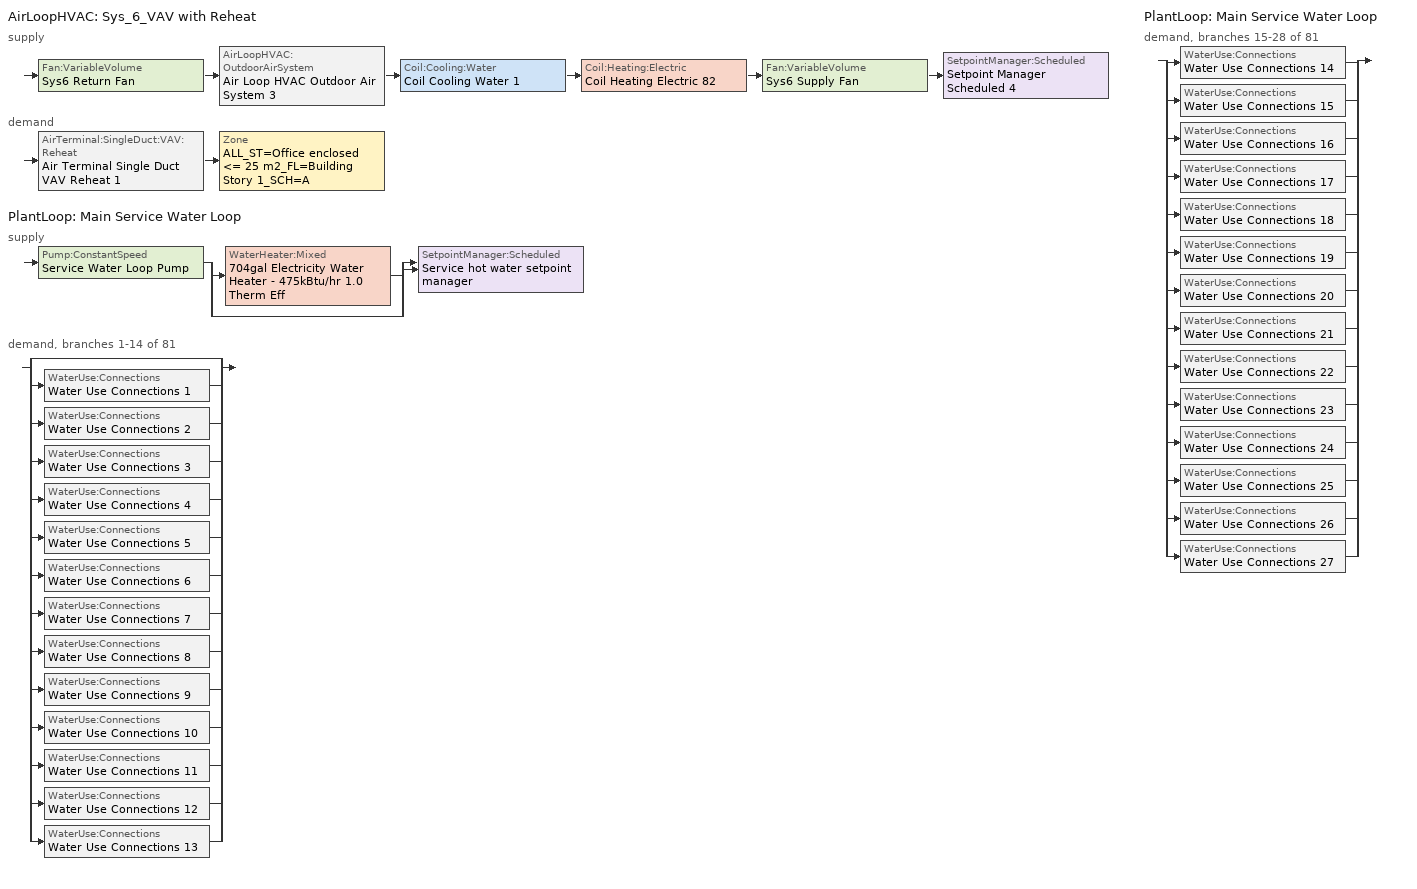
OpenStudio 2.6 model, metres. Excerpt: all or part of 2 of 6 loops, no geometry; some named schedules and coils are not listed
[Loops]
AirLoopHVAC 'Sys_6_VAV with Reheat'
 supply: Fan:VariableVolume 'Sys6 Return Fan' > AirLoopHVAC:OutdoorAirSystem 'Air Loop HVAC Outdoor Air System 3' > Coil:Cooling:Water 'Coil Cooling Water 1' > Coil:Heating:Electric 'Coil Heating Electric 82' > Fan:VariableVolume 'Sys6 Supply Fan' > SetpointManager:Scheduled 'Setpoint Manager Scheduled 4'
 demand: AirTerminal:SingleDuct:VAV:Reheat 'Air Terminal Single Duct VAV Reheat 1' > Zone 'ALL_ST=Office enclosed <= 25 m2_FL=Building Story 1_SCH=A'
PlantLoop 'Main Service Water Loop'
 supply: Pump:ConstantSpeed 'Service Water Loop Pump' > split
  | WaterHeater:Mixed '704gal Electricity Water Heater - 475kBtu/hr 1.0 Therm Eff'
  | bypass
  join > SetpointManager:Scheduled 'Service hot water setpoint manager'
 demand, branches 1-14 of 81: split
  | bypass
  | WaterUse:Connections 'Water Use Connections 1'
  | WaterUse:Connections 'Water Use Connections 2'
  | WaterUse:Connections 'Water Use Connections 3'
  | WaterUse:Connections 'Water Use Connections 4'
  | WaterUse:Connections 'Water Use Connections 5'
  | WaterUse:Connections 'Water Use Connections 6'
  | WaterUse:Connections 'Water Use Connections 7'
  | WaterUse:Connections 'Water Use Connections 8'
  | WaterUse:Connections 'Water Use Connections 9'
  | WaterUse:Connections 'Water Use Connections 10'
  | WaterUse:Connections 'Water Use Connections 11'
  | WaterUse:Connections 'Water Use Connections 12'
  | WaterUse:Connections 'Water Use Connections 13'
PlantLoop 'Main Service Water Loop'
 demand, branches 15-28 of 81: split
  | WaterUse:Connections 'Water Use Connections 14'
  | WaterUse:Connections 'Water Use Connections 15'
  | WaterUse:Connections 'Water Use Connections 16'
  | WaterUse:Connections 'Water Use Connections 17'
  | WaterUse:Connections 'Water Use Connections 18'
  | WaterUse:Connections 'Water Use Connections 19'
  | WaterUse:Connections 'Water Use Connections 20'
  | WaterUse:Connections 'Water Use Connections 21'
  | WaterUse:Connections 'Water Use Connections 22'
  | WaterUse:Connections 'Water Use Connections 23'
  | WaterUse:Connections 'Water Use Connections 24'
  | WaterUse:Connections 'Water Use Connections 25'
  | WaterUse:Connections 'Water Use Connections 26'
  | WaterUse:Connections 'Water Use Connections 27'
[Sizing:Zone]
ALL_ST=Office enclosed <= 25 m2_FL=Building Story 1_SCH=A: Zone Cooling Design Supply Air Temperature Input Method=SupplyAirTemperature; Zone Cooling Design Supply Air Temperature {C}=13; Zone Cooling Design Supply Air Temperature Difference {deltaC}=11.11; Zone Heating Design Supply Air Temperature Input Method=SupplyAirTemperature; Zone Heating Design Supply Air Temperature {C}=43; Zone Heating Design Supply Air Temperature Difference {deltaC}=11.11; Zone Cooling Design Supply Air Humidity Ratio {kg-H2O/kg-air}=0.0085; Zone Heating Design Supply Air Humidity Ratio {kg-H2O/kg-air}=0.008; Zone Heating Sizing Factor=1.3; Zone Cooling Sizing Factor=1.1; Cooling Design Air Flow Method=DesignDay; Heating Design Air Flow Method=DesignDay; Account for Dedicated Outdoor Air System=No; Dedicated Outdoor Air System Control Strategy=NeutralSupplyAir; Dedicated Outdoor Air Low Setpoint Temperature for Design {C}=autosize; Dedicated Outdoor Air High Setpoint Temperature for Design {C}=autosize
[Zone equipment]
ALL_ST=Office enclosed <= 25 m2_FL=Building Story 1_SCH=A: Air Terminal Single Duct VAV Reheat 1, Zone HVAC Baseboard Convective Electric 90
[AirLoopHVAC]
Sys_6_VAV with Reheat: Availability Schedule=Sys_6_VAV with Reheat Occ Sch; Design Supply Air Flow Rate {m3/s}=AutoSize
[Sizing:System]
Sys_6_VAV with Reheat: Type of Load to Size On=Sensible; Design Outdoor Air Flow Rate {m3/s}=Autosize; Minimum System Air Flow Ratio=0.3; Preheat Design Temperature {C}=7; Preheat Design Humidity Ratio {kg-H2O/kg-Air}=0.008; Precool Design Temperature {C}=12.8; Precool Design Humidity Ratio {kg-H2O/kg-Air}=0.008; Central Cooling Design Supply Air Temperature {C}=13; Central Heating Design Supply Air Temperature {C}=13.1; Sizing Option=NonCoincident; 100% Outdoor Air in Cooling=No; 100% Outdoor Air in Heating=No; Central Cooling Design Supply Air Humidity Ratio {kg-H2O/kg-Air}=0.0085; Central Heating Design Supply Air Humidity Ratio {kg-H2O/kg-Air}=0.008; Cooling Design Air Flow Method=DesignDay; Cooling Design Air Flow Rate {m3/s}=0; Heating Design Air Flow Method=DesignDay; Heating Design Air Flow Rate {m3/s}=0; System Outdoor Air Method=ZoneSum; Zone Maximum Outdoor Air Fraction=1; Cooling Supply Air Flow Rate Per Floor Area {m3/s-m2}=0.00996765; Cooling Fraction of Autosized Cooling Supply Air Flow Rate=1; Cooling Supply Air Flow Rate Per Unit Cooling Capacity {m3/s-W}=3.94755e-05; Heating Supply Air Flow Rate Per Floor Area {m3/s-m2}=0.00996765; Heating Fraction of Autosized Heating Supply Air Flow Rate=1; Heating Fraction of Autosized Cooling Supply Air Flow Rate=1; Heating Supply Air Flow Rate Per Unit Heating Capacity {m3/s-W}=3.15882e-05; Cooling Design Capacity Method=CoolingDesignCapacity; Cooling Design Capacity {W}=autosize; Cooling Design Capacity Per Floor Area {W/m2}=234.7; Fraction of Autosized Cooling Design Capacity=1; Heating Design Capacity Method=HeatingDesignCapacity; Heating Design Capacity {W}=autosize; Heating Design Capacity Per Floor Area {W/m2}=157; Fraction of Autosized Heating Design Capacity=1; Central Cooling Capacity Control Method=OnOff
[Coil:Heating:Electric] Availability Schedule=Always On Discrete
Coil Heating Electric 82; Coil Heating Electric 83
[Controller:OutdoorAir]
Controller Outdoor Air 3: Minimum Outdoor Air Flow Rate {m3/s}=autosize; Maximum Outdoor Air Flow Rate {m3/s}=Autosize; Economizer Control Type=NoEconomizer; Economizer Control Action Type=ModulateFlow; Economizer Maximum Limit Dry-Bulb Temperature {C}=28; Economizer Maximum Limit Enthalpy {J/kg}=64000; Economizer Minimum Limit Dry-Bulb Temperature {C}=-100; Lockout Type=NoLockout; Minimum Limit Type=FixedMinimum; Minimum Outdoor Air Schedule=Sys_6_VAV with Reheat Occ Sch; Controller Mechanical Ventilation=Controller Mechanical Ventilation 3; High Humidity Control=No; Heat Recovery Bypass Control Type=BypassWhenOAFlowGreaterThanMinimum
[Controller:MechanicalVentilation]
Controller Mechanical Ventilation 3: Availability Schedule=Always On Discrete; System Outdoor Air Method=ZoneSum
[AirLoopHVAC:OutdoorAirSystem]
Air Loop HVAC Outdoor Air System 3: Controller=Controller Outdoor Air 3
[SetpointManager:Scheduled] Control Variable=Temperature
Name | Schedule
Setpoint Manager Scheduled 4 | Supply Air Temp
Service hot water setpoint manager | Service Water Loop Temp - 140F
[ZoneHVAC:Baseboard:Convective:Electric]
Zone HVAC Baseboard Convective Electric 90: Availability Schedule=Always On Discrete; Nominal Capacity {W}=autosize; Efficiency=1
[PlantLoop]
Main Service Water Loop: Glycol Concentration=0; Maximum Loop Temperature {C}=60; Minimum Loop Temperature {C}=10; Plant Loop Volume {m3}=Autocalculate; Load Distribution Scheme=Optimal
[Sizing:Plant]
Main Service Water Loop: Loop Type=Heating; Design Loop Exit Temperature {C}=60; Loop Design Temperature Difference {deltaC}=5; Sizing Option=NonCoincident; Zone Timesteps in Averaging Window=1; Coincident Sizing Factor Mode=None
[Pump:ConstantSpeed]
Service Water Loop Pump: Rated Flow Rate {m3/s}=autosize; Rated Pump Head {Pa}=580546; Rated Power Consumption {W}=autosize; Motor Efficiency=0.855; Fraction of Motor Inefficiencies to Fluid Stream=0; Pump Control Type=Intermittent; Design Power Sizing Method=PowerPerFlowPerPressure; Design Electric Power per Unit Flow Rate {W/(m3/s)}=348701.1; Design Shaft Power per Unit Flow Rate per Unit Head {W-s/m3-Pa}=1.28205
[Fan:VariableVolume] Availability Schedule=Always On Discrete; Maximum Flow Rate {m3/s}=Autosize; Fan Power Minimum Flow Rate Input Method=Fraction; Fan Power Minimum Flow Fraction=0.68; Fan Power Minimum Air Flow Rate {m3/s}=0; Motor In Airstream Fraction=1; Fan Power Coefficient 1=-2.4176; Fan Power Coefficient 2=9.5874; Fan Power Coefficient 3=-11.559; Fan Power Coefficient 4=5.4009; Fan Power Coefficient 5=0
Name | Fan Efficiency | Pressure Rise {Pa} | Motor Efficiency
Sys6 Supply Fan | 0.549965 | 1000 | 0.8461
Sys6 Return Fan | 0.299975 | 250 | 0.4615
[AirTerminal:SingleDuct:VAV:Reheat]
Air Terminal Single Duct VAV Reheat 1: Availability Schedule=Always On Discrete; Maximum Air Flow Rate {m3/s}=AutoSize; Zone Minimum Air Flow Input Method=Constant; Constant Minimum Air Flow Fraction=0.3; Fixed Minimum Air Flow Rate {m3/s}=0.176497; Reheat Coil=Coil Heating Electric 83; Maximum Hot Water or Steam Flow Rate {m3/s}=AutoSize; Minimum Hot Water or Steam Flow Rate {m3/s}=0; Convergence Tolerance=0.001; Damper Heating Action=Normal; Maximum Flow per Zone Floor Area During Reheat {m3/s-m2}=AutoSize; Maximum Flow Fraction During Reheat=AutoSize; Maximum Reheat Air Temperature {C}=43; Control For Outdoor Air=No
[WaterHeater:Mixed]
704gal Electricity Water Heater - 475kBtu/hr 1.0 Therm Eff: Tank Volume {m3}=2.66678; Setpoint Temperature Schedule=Service Water Loop Temp - 140F; Deadband Temperature Difference {deltaC}=2; Maximum Temperature Limit {C}=82.2222; Heater Control Type=Cycle; Heater Maximum Capacity {W}=139339; Heater Fuel Type=Electricity; Heater Thermal Efficiency=1; Off Cycle Parasitic Fuel Consumption Rate {W}=186.299; Off Cycle Parasitic Fuel Type=Electricity; Off Cycle Parasitic Heat Fraction to Tank=0.8; On Cycle Parasitic Fuel Consumption Rate {W}=186.299; On Cycle Parasitic Fuel Type=Electricity; On Cycle Parasitic Heat Fraction to Tank=0; Ambient Temperature Indicator=Schedule; Ambient Temperature Schedule=Water Heater Ambient Temp Schedule - 70F; Off Cycle Loss Coefficient to Ambient Temperature {W/K}=7.1516; On Cycle Loss Coefficient to Ambient Temperature {W/K}=7.1516; Use Side Effectiveness=1; Source Side Effectiveness=1; Use Side Design Flow Rate {m3/s}=autosize; Source Side Design Flow Rate {m3/s}=autosize; Indirect Water Heating Recovery Time {hr}=1.5; Source Side Flow Control Mode=IndirectHeatPrimarySetpoint
[WaterUse:Connections]
Name | Water Use Equipment Name 1
Water Use Connections 1 | F2 n1 apartment Service Water Use 0.15gal/min
Water Use Connections 2 | F2 n2 apartment Service Water Use 0.15gal/min
Water Use Connections 3 | F2 ne apartment Service Water Use 0.15gal/min
Water Use Connections 4 | F2 nw apartment Service Water Use 0.15gal/min
Water Use Connections 5 | F2 s1 apartment Service Water Use 0.15gal/min
Water Use Connections 6 | F2 s2 apartment Service Water Use 0.15gal/min
Water Use Connections 7 | F2 se apartment Service Water Use 0.15gal/min
Water Use Connections 8 | F2 sw apartment Service Water Use 0.15gal/min
Water Use Connections 9 | F3 n1 apartment Service Water Use 0.15gal/min
Water Use Connections 10 | F3 n2 apartment Service Water Use 0.15gal/min
Water Use Connections 11 | F3 ne apartment Service Water Use 0.15gal/min
Water Use Connections 12 | F3 nw apartment Service Water Use 0.15gal/min
Water Use Connections 13 | F3 s1 apartment Service Water Use 0.15gal/min
Water Use Connections 14 | F3 s2 apartment Service Water Use 0.15gal/min
Water Use Connections 15 | F3 se apartment Service Water Use 0.15gal/min
Water Use Connections 16 | F3 sw apartment Service Water Use 0.15gal/min
Water Use Connections 17 | F4 n1 apartment Service Water Use 0.15gal/min
Water Use Connections 18 | F4 n2 apartment Service Water Use 0.15gal/min
Water Use Connections 19 | F4 ne apartment Service Water Use 0.15gal/min
Water Use Connections 20 | F4 nw apartment Service Water Use 0.15gal/min
Water Use Connections 21 | F4 s1 apartment Service Water Use 0.15gal/min
Water Use Connections 22 | F4 s2 apartment Service Water Use 0.15gal/min
Water Use Connections 23 | F4 se apartment Service Water Use 0.15gal/min
Water Use Connections 24 | F4 sw apartment Service Water Use 0.15gal/min
Water Use Connections 25 | F6 n1 apartment Service Water Use 0.15gal/min
Water Use Connections 26 | F6 n2 apartment Service Water Use 0.15gal/min
Water Use Connections 27 | F6 ne apartment Service Water Use 0.15gal/min
[WaterUse:Equipment:Definition] Peak Flow Rate {m3/s}=9.37419e-06
Name | Target Temperature Schedule | Sensible Fraction Schedule | Latent Fraction Schedule
F2 n1 apartment Service Water Use Def 0.15gal/min | Schedule Ruleset 5 | Schedule Ruleset 3 | Schedule Ruleset 4
F2 n2 apartment Service Water Use Def 0.15gal/min | Schedule Ruleset 8 | Schedule Ruleset 6 | Schedule Ruleset 7
F2 ne apartment Service Water Use Def 0.15gal/min | Schedule Ruleset 11 | Schedule Ruleset 9 | Schedule Ruleset 10
F2 nw apartment Service Water Use Def 0.15gal/min | Schedule Ruleset 14 | Schedule Ruleset 12 | Schedule Ruleset 13
F2 s1 apartment Service Water Use Def 0.15gal/min | Schedule Ruleset 17 | Schedule Ruleset 15 | Schedule Ruleset 16
F2 s2 apartment Service Water Use Def 0.15gal/min | Schedule Ruleset 20 | Schedule Ruleset 18 | Schedule Ruleset 19
F2 se apartment Service Water Use Def 0.15gal/min | Schedule Ruleset 23 | Schedule Ruleset 21 | Schedule Ruleset 22
F2 sw apartment Service Water Use Def 0.15gal/min | Schedule Ruleset 26 | Schedule Ruleset 24 | Schedule Ruleset 25
F3 n1 apartment Service Water Use Def 0.15gal/min | Schedule Ruleset 29 | Schedule Ruleset 27 | Schedule Ruleset 28
F3 n2 apartment Service Water Use Def 0.15gal/min | Schedule Ruleset 32 | Schedule Ruleset 30 | Schedule Ruleset 31
F3 ne apartment Service Water Use Def 0.15gal/min | Schedule Ruleset 35 | Schedule Ruleset 33 | Schedule Ruleset 34
F3 nw apartment Service Water Use Def 0.15gal/min | Schedule Ruleset 38 | Schedule Ruleset 36 | Schedule Ruleset 37
F3 s1 apartment Service Water Use Def 0.15gal/min | Schedule Ruleset 41 | Schedule Ruleset 39 | Schedule Ruleset 40
F3 s2 apartment Service Water Use Def 0.15gal/min | Schedule Ruleset 44 | Schedule Ruleset 42 | Schedule Ruleset 43
F3 se apartment Service Water Use Def 0.15gal/min | Schedule Ruleset 47 | Schedule Ruleset 45 | Schedule Ruleset 46
F3 sw apartment Service Water Use Def 0.15gal/min | Schedule Ruleset 50 | Schedule Ruleset 48 | Schedule Ruleset 49
F4 n1 apartment Service Water Use Def 0.15gal/min | Schedule Ruleset 53 | Schedule Ruleset 51 | Schedule Ruleset 52
F4 n2 apartment Service Water Use Def 0.15gal/min | Schedule Ruleset 56 | Schedule Ruleset 54 | Schedule Ruleset 55
F4 ne apartment Service Water Use Def 0.15gal/min | Schedule Ruleset 59 | Schedule Ruleset 57 | Schedule Ruleset 58
F4 nw apartment Service Water Use Def 0.15gal/min | Schedule Ruleset 62 | Schedule Ruleset 60 | Schedule Ruleset 61
F4 s1 apartment Service Water Use Def 0.15gal/min | Schedule Ruleset 65 | Schedule Ruleset 63 | Schedule Ruleset 64
F4 s2 apartment Service Water Use Def 0.15gal/min | Schedule Ruleset 68 | Schedule Ruleset 66 | Schedule Ruleset 67
F4 se apartment Service Water Use Def 0.15gal/min | Schedule Ruleset 71 | Schedule Ruleset 69 | Schedule Ruleset 70
F4 sw apartment Service Water Use Def 0.15gal/min | Schedule Ruleset 74 | Schedule Ruleset 72 | Schedule Ruleset 73
F6 n1 apartment Service Water Use Def 0.15gal/min | Schedule Ruleset 77 | Schedule Ruleset 75 | Schedule Ruleset 76
F6 n2 apartment Service Water Use Def 0.15gal/min | Schedule Ruleset 80 | Schedule Ruleset 78 | Schedule Ruleset 79
F6 ne apartment Service Water Use Def 0.15gal/min | Schedule Ruleset 83 | Schedule Ruleset 81 | Schedule Ruleset 82
[WaterUse:Equipment] Flow Rate Fraction Schedule=NECB-G-Service Water Heating
Name | Water Use Equipment Definition | Space
F2 n1 apartment Service Water Use 0.15gal/min | F2 n1 apartment Service Water Use Def 0.15gal/min | F2 N1 Apartment
F2 n2 apartment Service Water Use 0.15gal/min | F2 n2 apartment Service Water Use Def 0.15gal/min | F2 N2 Apartment
F2 ne apartment Service Water Use 0.15gal/min | F2 ne apartment Service Water Use Def 0.15gal/min | F2 NE Apartment
F2 nw apartment Service Water Use 0.15gal/min | F2 nw apartment Service Water Use Def 0.15gal/min | F2 NW Apartment
F2 s1 apartment Service Water Use 0.15gal/min | F2 s1 apartment Service Water Use Def 0.15gal/min | F2 S1 Apartment
F2 s2 apartment Service Water Use 0.15gal/min | F2 s2 apartment Service Water Use Def 0.15gal/min | F2 S2 Apartment
F2 se apartment Service Water Use 0.15gal/min | F2 se apartment Service Water Use Def 0.15gal/min | F2 SE Apartment
F2 sw apartment Service Water Use 0.15gal/min | F2 sw apartment Service Water Use Def 0.15gal/min | F2 SW Apartment
F3 n1 apartment Service Water Use 0.15gal/min | F3 n1 apartment Service Water Use Def 0.15gal/min | F3 N1 Apartment
F3 n2 apartment Service Water Use 0.15gal/min | F3 n2 apartment Service Water Use Def 0.15gal/min | F3 N2 Apartment
F3 ne apartment Service Water Use 0.15gal/min | F3 ne apartment Service Water Use Def 0.15gal/min | F3 NE Apartment
F3 nw apartment Service Water Use 0.15gal/min | F3 nw apartment Service Water Use Def 0.15gal/min | F3 NW Apartment
F3 s1 apartment Service Water Use 0.15gal/min | F3 s1 apartment Service Water Use Def 0.15gal/min | F3 S1 Apartment
F3 s2 apartment Service Water Use 0.15gal/min | F3 s2 apartment Service Water Use Def 0.15gal/min | F3 S2 Apartment
F3 se apartment Service Water Use 0.15gal/min | F3 se apartment Service Water Use Def 0.15gal/min | F3 SE Apartment
F3 sw apartment Service Water Use 0.15gal/min | F3 sw apartment Service Water Use Def 0.15gal/min | F3 SW Apartment
F4 n1 apartment Service Water Use 0.15gal/min | F4 n1 apartment Service Water Use Def 0.15gal/min | F4 N1 Apartment
F4 n2 apartment Service Water Use 0.15gal/min | F4 n2 apartment Service Water Use Def 0.15gal/min | F4 N2 Apartment
F4 ne apartment Service Water Use 0.15gal/min | F4 ne apartment Service Water Use Def 0.15gal/min | F4 NE Apartment
F4 nw apartment Service Water Use 0.15gal/min | F4 nw apartment Service Water Use Def 0.15gal/min | F4 NW Apartment
F4 s1 apartment Service Water Use 0.15gal/min | F4 s1 apartment Service Water Use Def 0.15gal/min | F4 S1 Apartment
F4 s2 apartment Service Water Use 0.15gal/min | F4 s2 apartment Service Water Use Def 0.15gal/min | F4 S2 Apartment
F4 se apartment Service Water Use 0.15gal/min | F4 se apartment Service Water Use Def 0.15gal/min | F4 SE Apartment
F4 sw apartment Service Water Use 0.15gal/min | F4 sw apartment Service Water Use Def 0.15gal/min | F4 SW Apartment
F6 n1 apartment Service Water Use 0.15gal/min | F6 n1 apartment Service Water Use Def 0.15gal/min | F6 N1 Apartment
F6 n2 apartment Service Water Use 0.15gal/min | F6 n2 apartment Service Water Use Def 0.15gal/min | F6 N2 Apartment
F6 ne apartment Service Water Use 0.15gal/min | F6 ne apartment Service Water Use Def 0.15gal/min | F6 NE Apartment
[Schedule:Ruleset]
Supply Air Temp: Default Day Schedule=Supply Air Temp Default
Service Water Loop Temp - 140F: Default Day Schedule=Service Water Loop Temp - 140F Default
Water Heater Ambient Temp Schedule - 70F: Default Day Schedule=Water Heater Ambient Temp Schedule - 70F Default
Schedule Ruleset 3: Default Day Schedule=Schedule Day 8
Schedule Ruleset 4: Default Day Schedule=Schedule Day 9
Schedule Ruleset 5: Default Day Schedule=Schedule Day 10
NECB-G-Service Water Heating: Default Day Schedule=NECB-G-Service Water Heating Default
Schedule Ruleset 6: Default Day Schedule=Schedule Day 11
Schedule Ruleset 7: Default Day Schedule=Schedule Day 12
Schedule Ruleset 8: Default Day Schedule=Schedule Day 13
Schedule Ruleset 9: Default Day Schedule=Schedule Day 14
Schedule Ruleset 10: Default Day Schedule=Schedule Day 15
Schedule Ruleset 11: Default Day Schedule=Schedule Day 16
Schedule Ruleset 12: Default Day Schedule=Schedule Day 17
Schedule Ruleset 13: Default Day Schedule=Schedule Day 18
Schedule Ruleset 14: Default Day Schedule=Schedule Day 19
Schedule Ruleset 15: Default Day Schedule=Schedule Day 20
Schedule Ruleset 16: Default Day Schedule=Schedule Day 21
Schedule Ruleset 17: Default Day Schedule=Schedule Day 22
Schedule Ruleset 18: Default Day Schedule=Schedule Day 23
Schedule Ruleset 19: Default Day Schedule=Schedule Day 24
Schedule Ruleset 20: Default Day Schedule=Schedule Day 25
Schedule Ruleset 21: Default Day Schedule=Schedule Day 26
Schedule Ruleset 22: Default Day Schedule=Schedule Day 27
Schedule Ruleset 23: Default Day Schedule=Schedule Day 28
Schedule Ruleset 24: Default Day Schedule=Schedule Day 29
Schedule Ruleset 25: Default Day Schedule=Schedule Day 30
Schedule Ruleset 26: Default Day Schedule=Schedule Day 31
Schedule Ruleset 27: Default Day Schedule=Schedule Day 32
Schedule Ruleset 28: Default Day Schedule=Schedule Day 33
Schedule Ruleset 29: Default Day Schedule=Schedule Day 34
Schedule Ruleset 30: Default Day Schedule=Schedule Day 35
Schedule Ruleset 31: Default Day Schedule=Schedule Day 36
Schedule Ruleset 32: Default Day Schedule=Schedule Day 37
Schedule Ruleset 33: Default Day Schedule=Schedule Day 38
Schedule Ruleset 34: Default Day Schedule=Schedule Day 39
Schedule Ruleset 35: Default Day Schedule=Schedule Day 40
Schedule Ruleset 36: Default Day Schedule=Schedule Day 41
Schedule Ruleset 37: Default Day Schedule=Schedule Day 42
Schedule Ruleset 38: Default Day Schedule=Schedule Day 43
Schedule Ruleset 39: Default Day Schedule=Schedule Day 44
Schedule Ruleset 40: Default Day Schedule=Schedule Day 45
Schedule Ruleset 41: Default Day Schedule=Schedule Day 46
Schedule Ruleset 42: Default Day Schedule=Schedule Day 47
Schedule Ruleset 43: Default Day Schedule=Schedule Day 48
Schedule Ruleset 44: Default Day Schedule=Schedule Day 49
Schedule Ruleset 45: Default Day Schedule=Schedule Day 50
Schedule Ruleset 46: Default Day Schedule=Schedule Day 51
Schedule Ruleset 47: Default Day Schedule=Schedule Day 52
Sys_6_VAV with Reheat Occ Sch: Default Day Schedule=Sys_6_VAV with Reheat Occ Sch Default; Summer Design Day Schedule=Sys_6_VAV with Reheat Occ Sch Summer Design Day; Winter Design Day Schedule=Sys_6_VAV with Reheat Occ Sch Winter Design Day
[Schedule:Day]
Supply Air Temp Default: 24, 0, 13
Service Water Loop Temp - 140F Default: 24, 0, 60
Water Heater Ambient Temp Schedule - 70F Default: 24, 0, 21.1111
NECB-G-Service Water Heating Default: 1, 0, 0.1, 6, 0, 0.05, 7, 0, 0.2, 8, 0, 0.8, 9, 0, 0.7, 10, 0, 0.5, 11, 0, 0.4, 14, 0, 0.2, 15, 0, 0.3, 17, 0, 0.5, 19, 0, 0.7, 21, 0, 0.4, 23, 0, 0.2, 24, 0, 0.1
Sys_6_VAV with Reheat Occ Sch Default; Sys_6_VAV with Reheat Occ Sch Winter Design Day; Sys_6_VAV with Reheat Occ Sch Summer Design Day: 24, 0, 1
[Schedule:Rule] Date Specification Type=DateRange; Start Month=1; Start Day=1; End Month=12
Name | Schedule Ruleset | Rule Order | Day Schedule | Apply Monday | Apply Tuesday | Apply Wednesday | Apply Thursday | Apply Friday | End Day | Apply Saturday | Apply Sunday
Schedule Rule 32 | NECB-G-Service Water Heating | 2 | NECB-G-Service Water Heating Default|Wkdy Day | Yes | Yes | Yes | Yes | Yes | 31
Schedule Rule 33 | NECB-G-Service Water Heating | 1 | NECB-G-Service Water Heating Sat Day |  |  |  |  |  | 31 | Yes
Schedule Rule 34 | NECB-G-Service Water Heating | 0 | NECB-G-Service Water Heating Sun|Hol Day |  |  |  |  |  | 31 |  | Yes
Sys_6_VAV with Reheat Occ Sch Monday Rule | Sys_6_VAV with Reheat Occ Sch | 6 | Sys_6_VAV with Reheat Occ Sch Monday | Yes |  |  |  |  | 25
Sys_6_VAV with Reheat Occ Sch Tuesday Rule | Sys_6_VAV with Reheat Occ Sch | 5 | Sys_6_VAV with Reheat Occ Sch Tuesday |  | Yes |  |  |  | 26
Sys_6_VAV with Reheat Occ Sch Wednesday Rule | Sys_6_VAV with Reheat Occ Sch | 4 | Sys_6_VAV with Reheat Occ Sch Wednesday |  |  | Yes |  |  | 27
Sys_6_VAV with Reheat Occ Sch Thursday Rule | Sys_6_VAV with Reheat Occ Sch | 3 | Sys_6_VAV with Reheat Occ Sch Thursday |  |  |  | Yes |  | 28
Sys_6_VAV with Reheat Occ Sch Friday Rule | Sys_6_VAV with Reheat Occ Sch | 2 | Sys_6_VAV with Reheat Occ Sch Friday |  |  |  |  | Yes | 29
Sys_6_VAV with Reheat Occ Sch Saturday Rule | Sys_6_VAV with Reheat Occ Sch | 1 | Sys_6_VAV with Reheat Occ Sch Saturday |  |  |  |  |  | 30 | Yes
Sys_6_VAV with Reheat Occ Sch Sunday Rule | Sys_6_VAV with Reheat Occ Sch | 0 | Sys_6_VAV with Reheat Occ Sch Sunday |  |  |  |  |  | 31 |  | Yes
[Schedule:Constant]
Always On Discrete: Value=1
